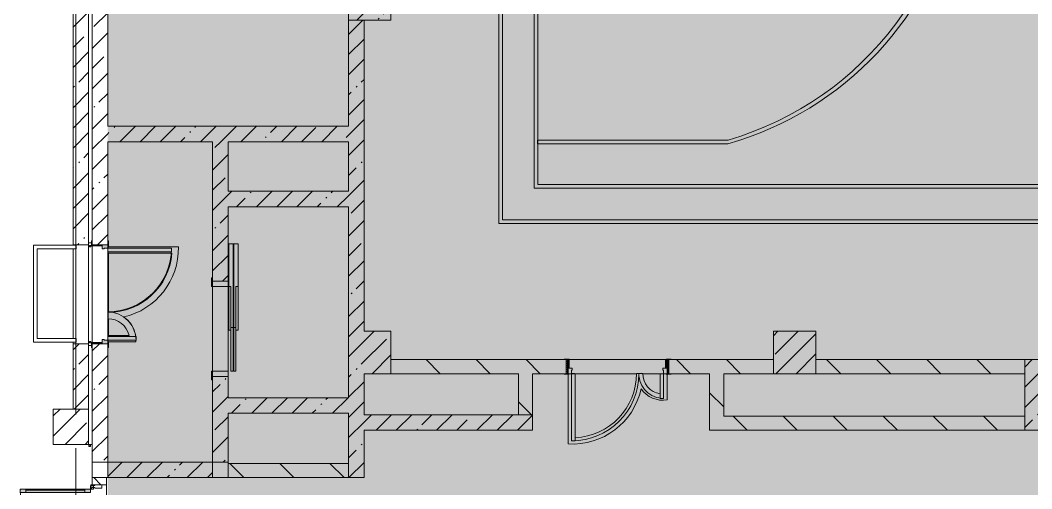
# Model space of a CAD drawing. Header units: millimetres. Extents: x 315 to 209858, y -8553 to 29000.
# Drawn here: x 112509 to 126795, y 10073 to 16700 of the extents above; entities that cross this region are included whole.
import ezdxf

# ---------------------------------------------------------------- set-up
doc = ezdxf.new("R2010")
doc.units = ezdxf.units.MM
doc.linetypes.add('Осевая', pattern=[3175, 635, -476.25, 1587.5, -476.25])
doc.layers.add('A-DETL-GENF-4', color=7, linetype='Continuous', lineweight=9, true_color=0xc0c0c0, transparency=0.4)
for name, color, linetype, lineweight, true_color in [('A-DETL-GENF-5', 7, 'Continuous', 5, 0xe2e2e2), ('A-DETL-GENF-6', 7, 'Continuous', 5, 0xaaaaaa), ('A-DOOR-2', 7, 'Continuous', 5, 0xaaaaaa), ('A-DOOR-3', 7, 'Continuous', 5, 0xe2e2e2), ('A-DOOR-4', 7, 'Continuous', 5, 0xb7b7b7), ('A-DOOR-FRAM-2', 7, 'Continuous', 5, 0xe2e2e2), ('A-DOOR-FRAM-3', 7, 'Continuous', 5, 0xaaaaaa), ('A-DOOR-FRAM-4', 7, 'Continuous', 5, 0xb7b7b7), ('A-FLOR-2', 7, 'Continuous', 5, 0xaaaaaa), ('A-FLOR-3', 7, 'Continuous', 5, 0xb7b7b7), ('A-WALL-3', 7, 'Continuous', 9, 0x737373), ('I-WALL-6', 7, 'Continuous', 5, 0x737373), ('S-COLS-3', 7, 'Continuous', 5, 0x737373)]:
    doc.layers.add(name, color=color, linetype=linetype, lineweight=lineweight, true_color=true_color)
for name, color, linetype, lineweight in [('A-GLAZ-CWMG-2', 7, 'Continuous', 5), ('A-WALL-2', 7, 'Continuous', 5), ('I-WALL-5', 7, 'Continuous', 5), ('S-COLS-2', 7, 'Continuous', 5), ('Оси', 7, 'Continuous', 9), ('Оси-2', 7, 'Осевая', 9)]:
    doc.layers.add(name, color=color, linetype=linetype, lineweight=lineweight)
pattern_1 = [(135, (74985, 0), (-353.5534, -353.5534), [])]
pattern_2 = [(45, (74985, 0), (-285.123, 285.123), []), (45, (75270.13, 0), (-285.123, 285.123), [504.031, -100.806, 16.764, -84.042])]

# ---------------------------------------------------------------- blocks, each defined once
blk = doc.blocks.new('BSC_Колонна _Прямоугольная - 600х600-V122-2_3_2_птичка')
at = {"layer": 'S-COLS-2'}
h = blk.add_hatch(dxfattribs=at)
h.set_pattern_fill('FP_131', color=256, style=0, pattern_type=2)
h.set_pattern_definition([(45, (-42460, -17000), (-285.123, 285.123), []), (45, (-42174.88, -17000), (-285.123, 285.123), [504.031, -100.806, 16.764, -84.042])])
h.paths.add_polyline_path([(-300, -300), (300, -300), (300, 300), (-300, 300)])
at = {"layer": 'S-COLS-3'}
for p, q in [((300, 300), (-300, 300)), ((-300, 300), (-300, -300)), ((300, -300), (300, 300)), ((-300, -300), (300, -300))]:
    blk.add_line(p, q, dxfattribs=at)
blk = doc.blocks.new('110_Дверь_СКБ_2Ст - Д-6_л__ ДОО_Дв_1450x2100h_Дверь из раздевальной в коридор-V110-2_3_2_птичка')
at = {"layer": 'A-DOOR-2'}
h = blk.add_hatch(dxfattribs=at)
h.set_pattern_fill('FP_25', color=256, style=0, pattern_type=2)
h.set_pattern_definition([(135, (1576.41, 164.685), (-14.14214, -14.14214), []), (225, (1576.41, 164.685), (14.14214, -14.14214), [])])
h.paths.add_polyline_path([(737.5, 100), (712.5, 100), (712.5, -100), (737.5, -100), (737.5, -22.9)])
at = {"layer": 'A-DOOR-3'}
for points in [[(662.5, 100), (662.5, 1050), (612.5, 1050), (612.5, 100)], [(-587.5, 100), (-587.5, 450), (-637.5, 450), (-637.5, 100)]]:
    blk.add_hatch(color=256, dxfattribs=at).paths.add_polyline_path(points)
h = blk.add_hatch(color=256, dxfattribs=at)
h.paths.add_polyline_path([(712.5, 100), (662.5, 100), (662.5, 50), (652.5, 50), (652.5, 20), (712.5, 20)])
h.paths.add_polyline_path([(-627.5, 20), (-627.5, 50), (-637.5, 50), (-637.5, 100), (-687.5, 100), (-687.5, 20)])
at = {"layer": 'A-DOOR-FRAM-2'}
for points in [[(-672.5, 100), (-672.5, 108), (-742.5, 108), (-742.5, 100)], [(-672.5, 20), (-687.5, 20), (-687.5, -100), (-672.5, -100), (-672.5, -22.9)], [(767.5, 100), (767.5, 108), (697.5, 108), (697.5, 100)], [(712.5, 20), (697.5, 20), (697.5, -100), (712.5, -100), (712.5, -22.9)], [(-672.5, -100), (-742.5, -100), (-742.5, -108), (-672.5, -108)], [(767.5, -108), (767.5, -100), (697.5, -100), (697.5, -108)]]:
    blk.add_hatch(color=256, dxfattribs=at).paths.add_polyline_path(points)
at = {"layer": 'A-DOOR-FRAM-3'}
h = blk.add_hatch(dxfattribs=at)
h.set_pattern_fill('FP_26', color=256, style=0, pattern_type=2)
h.set_pattern_definition([(45, (-546.384, 164.685), (-14.1421, 14.1421), []), (135, (-546.384, 164.685), (-14.1421, -14.1421), [])])
h.paths.add_polyline_path([(-687.5, -22.9), (-687.5, 100), (-712.5, 100), (-712.5, -100), (-687.5, -100)])
at = {"layer": 'A-DOOR-4'}
for p, q in [((662.5, 1050), (612.5, 1050)), ((612.5, 1050), (612.5, 100)), ((662.5, 100), (662.5, 1050)), ((-637.5, 450), (-637.5, 100)), ((-587.5, 450), (-637.5, 450)), ((-587.5, 100), (-587.5, 450)), ((-637.5, 100), (-587.5, 100)), ((612.5, 100), (662.5, 100))]:
    blk.add_line(p, q, dxfattribs=at)
for centre, radius, start, end in [((662.5, 100), 950, 90, 180), ((-637.5, 100), 350, 360, 90)]:
    blk.add_arc(centre, radius, start, end, dxfattribs=at)
at = {"layer": 'A-DOOR-FRAM-4'}
for p, q in [((-672.5, 108), (-742.5, 108)), ((-742.5, 108), (-742.5, 100)), ((-742.5, 100), (-672.5, 100)), ((-687.5, 100), (-712.5, 100)), ((-712.5, 100), (-712.5, -100)), ((-637.5, 100), (-687.5, 100)), ((-687.5, 100), (-687.5, 20)), ((-687.5, -100), (-687.5, 100)), ((-687.5, 20), (-627.5, 20)), ((-672.5, 20), (-687.5, 20)), ((-687.5, 20), (-687.5, -100)), ((-672.5, 100), (-672.5, 108)), ((-672.5, -100), (-672.5, 20)), ((-637.5, 50), (-637.5, 100)), ((-627.5, 50), (-637.5, 50)), ((-627.5, 20), (-627.5, 50)), ((662.5, 50), (652.5, 50)), ((652.5, 50), (652.5, 20)), ((652.5, 20), (712.5, 20)), ((662.5, 100), (662.5, 50)), ((712.5, 100), (662.5, 100)), ((767.5, 108), (697.5, 108)), ((697.5, 108), (697.5, 100)), ((697.5, 100), (767.5, 100)), ((712.5, 20), (697.5, 20)), ((697.5, 20), (697.5, -100)), ((712.5, 20), (712.5, 100)), ((737.5, 100), (712.5, 100)), ((712.5, 100), (712.5, -100)), ((712.5, -100), (712.5, 20)), ((737.5, -100), (737.5, 100)), ((767.5, 100), (767.5, 108)), ((-672.5, -100), (-742.5, -100)), ((-742.5, -100), (-742.5, -108)), ((-742.5, -108), (-672.5, -108)), ((-712.5, -100), (-687.5, -100)), ((-687.5, -100), (-672.5, -100)), ((-672.5, -108), (-672.5, -100)), ((697.5, -100), (712.5, -100)), ((767.5, -100), (697.5, -100)), ((697.5, -100), (697.5, -108)), ((697.5, -108), (767.5, -108)), ((712.5, -100), (737.5, -100)), ((767.5, -108), (767.5, -100))]:
    blk.add_line(p, q, dxfattribs=at)
blk = doc.blocks.new('110_Дверь_СКБ_2Ст - Д-2 1450x2100h_Лестничная клетка EIS60-31576737-2_3_2_птичка')
at = {"layer": 'A-DOOR-3'}
for points in [[(-587.5, 922.8), (-587.5, 1010), (-637.5, 1010), (-637.5, 110), (-587.5, 110)], [(662.5, 510), (612.5, 510), (612.5, 110), (662.5, 110)], [(712.5, 30), (697.5, 30), (697.5, -110), (712.5, -110)]]:
    blk.add_hatch(color=256, dxfattribs=at).paths.add_polyline_path(points)
h = blk.add_hatch(color=256, dxfattribs=at)
h.paths.add_polyline_path([(712.5, 30), (712.5, 110), (662.5, 110), (662.5, 60), (652.5, 60), (652.5, 30), (684.9, 30)])
h.paths.add_polyline_path([(-627.5, 30), (-627.5, 60), (-637.5, 60), (-637.5, 110), (-687.5, 110), (-687.5, 30)])
at = {"layer": 'A-DOOR-FRAM-2'}
for points in [[(-672.5, 110), (-672.5, 118), (-742.5, 118), (-742.5, 110)], [(-672.5, 30), (-687.5, 30), (-687.5, -110), (-672.5, -110)], [(767.5, 110), (767.5, 118), (697.5, 118), (697.5, 110)], [(-672.5, -110), (-742.5, -110), (-742.5, -118), (-672.5, -118)], [(767.5, -118), (767.5, -110), (697.5, -110), (697.5, -118)]]:
    blk.add_hatch(color=256, dxfattribs=at).paths.add_polyline_path(points)
at = {"layer": 'A-DOOR-4'}
for p, q in [((-637.5, 1010), (-637.5, 110)), ((-587.5, 1010), (-637.5, 1010)), ((-587.5, 110), (-587.5, 1010)), ((662.5, 510), (612.5, 510)), ((612.5, 510), (612.5, 110)), ((662.5, 110), (662.5, 510)), ((-637.5, 110), (-587.5, 110)), ((612.5, 110), (662.5, 110))]:
    blk.add_line(p, q, dxfattribs=at)
for centre, radius, start, end in [((-637.5, 110), 900, 0, 90), ((662.5, 110), 400, 90, 180)]:
    blk.add_arc(centre, radius, start, end, dxfattribs=at)
at = {"layer": 'A-DOOR-FRAM-3'}
for p, q in [((-687.5, 110), (-687.5, 30)), ((-687.5, 30), (-627.5, 30)), ((-672.5, 30), (-687.5, 30)), ((-687.5, 30), (-687.5, -110)), ((-672.5, -110), (-672.5, 30)), ((-637.5, 60), (-637.5, 110)), ((-627.5, 60), (-637.5, 60)), ((-627.5, 30), (-627.5, 60)), ((662.5, 60), (652.5, 60)), ((652.5, 60), (652.5, 30)), ((652.5, 30), (712.5, 30)), ((662.5, 110), (662.5, 60)), ((712.5, 30), (697.5, 30)), ((697.5, 30), (697.5, -110)), ((712.5, 30), (712.5, 110)), ((712.5, -110), (712.5, 30)), ((-672.5, -110), (-742.5, -110)), ((-742.5, -110), (-742.5, -118)), ((-742.5, -118), (-672.5, -118)), ((-687.5, -110), (-672.5, -110)), ((-672.5, -118), (-672.5, -110)), ((697.5, -110), (712.5, -110)), ((767.5, -110), (697.5, -110)), ((697.5, -110), (697.5, -118)), ((697.5, -118), (767.5, -118)), ((767.5, -118), (767.5, -110))]:
    blk.add_line(p, q, dxfattribs=at)
at = {"layer": 'A-DOOR-FRAM-4'}
for p, q in [((-672.5, 118), (-742.5, 118)), ((-742.5, 118), (-742.5, 110)), ((-742.5, 110), (-672.5, 110)), ((-637.5, 110), (-687.5, 110)), ((-672.5, 110), (-672.5, 118)), ((712.5, 110), (662.5, 110)), ((767.5, 118), (697.5, 118)), ((697.5, 118), (697.5, 110)), ((697.5, 110), (767.5, 110)), ((767.5, 110), (767.5, 118))]:
    blk.add_line(p, q, dxfattribs=at)
blk = doc.blocks.new('BSC_Колонна _Прямоугольная - 500х500-V211-2_3_2_птичка')
at = {"layer": 'S-COLS-2'}
h = blk.add_hatch(dxfattribs=at)
h.set_pattern_fill('FP_198', color=256, style=0, pattern_type=2)
h.set_pattern_definition([(45, (-38240, -10950), (-285.123, 285.123), []), (45, (-37954.88, -10950), (-285.123, 285.123), [504.031, -100.806, 16.764, -84.042])])
h.paths.add_polyline_path([(-250, -250), (250, -250), (250, 250), (-250, 250)])
for p, q in [((250, 250), (-250, 250)), ((-250, 250), (-250, -250)), ((250, -250), (250, 250)), ((-250, -250), (250, -250))]:
    blk.add_line(p, q, dxfattribs=at)
blk = doc.blocks.new('DOR_Дверь лифта - 1350х2050h-V216-2_3_2_птичка')
at = {"layer": 'A-DOOR-4'}
for p, q in [((-600, 125), (-720, 125)), ((-720, 125), (-720, 110)), ((-720, 110), (-600, 110)), ((-675, 110), (-675, -110)), ((-600, 110), (-675, 110)), ((-600, 110), (-600, 125)), ((600, 110), (-600, 110)), ((-600, 110), (-600, -110)), ((720, 125), (600, 125)), ((600, 125), (600, 110)), ((600, -110), (600, 110)), ((675, 110), (600, 110)), ((600, 110), (720, 110)), ((675, -110), (675, 110)), ((720, 110), (720, 125)), ((-675, -110), (-600, -110)), ((-600, -110), (600, -110)), ((-20, -120), (-20, -150)), ((600, -120), (-20, -120)), ((600, -110), (675, -110)), ((600, -150), (600, -120)), ((-600, -150), (-600, -180)), ((20, -150), (-600, -150)), ((-600, -180), (20, -180)), ((-600, -190), (-600, -220)), ((20, -190), (-600, -190)), ((-600, -220), (20, -220)), ((-20, -150), (600, -150)), ((-20, -220), (-20, -250)), ((600, -220), (-20, -220)), ((-20, -250), (600, -250)), ((20, -180), (20, -150)), ((20, -220), (20, -190)), ((600, -250), (600, -220))]:
    blk.add_line(p, q, dxfattribs=at)
at = {"layer": 'A-DOOR-FRAM-4'}
for p, q in [((600, -117), (600, -120)), ((1203, -117), (600, -117)), ((600, -120), (1200, -120)), ((1200, -120), (1200, -180)), ((1203, -183), (1203, -117)), ((1200, -180), (20, -180)), ((20, -180), (20, -183)), ((20, -183), (1203, -183)), ((1203, -187), (20, -187)), ((20, -187), (20, -190)), ((20, -190), (1200, -190)), ((600, -250), (600, -253)), ((1200, -250), (600, -250)), ((600, -253), (1203, -253)), ((1200, -190), (1200, -250)), ((1203, -253), (1203, -187))]:
    blk.add_line(p, q, dxfattribs=at)
blk = doc.blocks.new('Дверь_Витражная_остекление_ - ДВН_ДАО_Главный вход_1800 в свету 5-32258809-2_3_2_птичка')
at = {"layer": 'A-DETL-GENF-5'}
for points in [[(-947.5, -1012.5), (-947.5, -20), (-992.5, -20), (-992.5, -1012.5)], [(1042.5, -20), (997.5, -20), (997.5, -1012.5), (1042.5, -1012.5)]]:
    blk.add_hatch(color=256, dxfattribs=at).paths.add_polyline_path(points)
at = {"layer": 'A-DETL-GENF-6'}
for p, q in [((-947.5, -20), (-992.5, -20)), ((-992.5, -1012.5), (-992.5, -20)), ((-947.5, -20), (-992.5, -20)), ((-992.5, -20), (-992.5, -1012.5)), ((-992.5, -100), (-947.5, -100)), ((-982.5, -932.5), (-982.5, -100)), ((-947.5, -1012.5), (-947.5, -20)), ((-947.5, -1012.5), (-947.5, -20)), ((988.5, -932.5), (988.5, -100)), ((997.5, -1012.5), (997.5, -20)), ((997.5, -20), (997.5, -1012.5)), ((1042.5, -100), (997.5, -100)), ((1032.5, -932.5), (1032.5, -100)), ((1042.5, -1012.5), (1042.5, -20)), ((1042.5, -1012.5), (1042.5, -20)), ((-992.5, -932.5), (-947.5, -932.5)), ((1042.5, -932.5), (997.5, -932.5)), ((-992.5, -1012.5), (-947.5, -1012.5)), ((-992.5, -1012.5), (-947.5, -1012.5)), ((1042.5, -1012.5), (997.5, -1012.5)), ((997.5, -1012.5), (1042.5, -1012.5))]:
    blk.add_line(p, q, dxfattribs=at)
at = {"layer": 'A-DOOR-2'}
for p, q in [((-1042.5, 20), (-992.5, 20)), ((-1042.5, -20), (-1042.5, 20)), ((-992.5, 20), (-992.5, -20)), ((992.5, 20), (1042.5, 20)), ((992.5, -20), (992.5, 20)), ((1042.5, 20), (1042.5, -20)), ((-992.5, -20), (-1042.5, -20)), ((-992.5, -1012.5), (-992.5, -20)), ((992.5, -1012.5), (992.5, -20)), ((1042.5, -20), (992.5, -20))]:
    blk.add_line(p, q, dxfattribs=at)
for centre, start, end in [((992.5, -20), 209.21115, 212.8228), ((992.5, -20), 217.57984, 270), ((-992.5, -20), 270, 286.54233)]:
    blk.add_arc(centre, 992.5, start, end, dxfattribs=at)
blk = doc.blocks.new('Прямоугольный импост - Импост структурный с накладкой - 160мм Темный-31239248-2_3_2_птичка')
at = {"layer": 'A-GLAZ-CWMG-2'}
for p, q in [((0, 17), (-50, 17)), ((-50, 17), (-50, 0)), ((-50, 0), (-40, 0)), ((-40, 0), (-40, -40)), ((-10, -40), (-10, 0)), ((-10, 0), (0, 0)), ((0, 0), (0, 17)), ((-40, -40), (-50, -40)), ((-50, -40), (-50, -140)), ((-50, -140), (0, -140)), ((0, -40), (-10, -40)), ((0, -140), (0, -40))]:
    blk.add_line(p, q, dxfattribs=at)

msp = doc.modelspace()

# ---------------------------------------------------------------- hatches: boundary and pattern name
at = {"layer": 'A-DETL-GENF-4'}
msp.add_hatch(color=256, dxfattribs=at).paths.add_polyline_path([(150845, -280), (150845, 3300), (159845, 3300), (159845, 27350), (116895, 27350), (116895, 23778), (113745, 23778), (113745, -280), (149949.6, -280)])
at = {"layer": 'I-WALL-5'}
h = msp.add_hatch(dxfattribs=at)
h.set_pattern_fill('FP_113', color=256, style=0, pattern_type=2)
h.set_pattern_definition(pattern_2)
h.paths.add_polyline_path([(113255, 11200), (113475, 11200), (113475, 12125), (113255, 12125), (113255, 11560.9)])
h.paths.add_polyline_path([(113475, 13525), (113475, 21575), (113255, 21575), (113255, 13525)])
h.paths.add_polyline_path([(113255, 22975), (113475, 22975), (113475, 23400), (113255, 23395.4), (113255, 23004)])
h = msp.add_hatch(dxfattribs=at)
h.set_pattern_fill('FP_113', color=256, style=0, pattern_type=2)
h.set_pattern_definition(pattern_2)
h.paths.add_polyline_path([(113745, 10450), (113745, 12125), (113525, 12125), (113525, 10450)])
h.paths.add_polyline_path([(113745, 13525), (113745, 21575), (113525, 21575), (113525, 13525), (113695, 13525)])
h.paths.add_polyline_path([(113745, 22975), (113745, 23420.3), (113525, 23420.3), (113525, 22975), (113695, 22975)])
h = msp.add_hatch(dxfattribs=at)
h.set_pattern_fill('FP_113', color=256, style=0, pattern_type=2)
h.set_pattern_definition(pattern_2)
h.paths.add_polyline_path([(117365, 15200), (117365, 16700), (117145, 16700), (117145, 15200)])
h = msp.add_hatch(dxfattribs=at)
h.set_pattern_fill('FP_113', color=256, style=0, pattern_type=2)
h.set_pattern_definition(pattern_2)
h.paths.add_polyline_path([(117145, 14980), (117365, 14980), (117365, 15200), (113745, 15200), (113745, 14980), (116639.7, 14980)])
h = msp.add_hatch(dxfattribs=at)
h.set_pattern_fill('FP_113', color=256, style=0, pattern_type=2)
h.set_pattern_definition(pattern_2)
h.paths.add_polyline_path([(115445, 14280), (115445, 14980), (115225, 14980), (115225, 14280)])
h = msp.add_hatch(dxfattribs=at)
h.set_pattern_fill('FP_113', color=256, style=0, pattern_type=2)
h.set_pattern_definition(pattern_2)
h.paths.add_polyline_path([(117365, 10230), (117365, 11700), (117145, 11700), (117145, 10230)])
h.paths.add_polyline_path([(117365, 12300), (117365, 14980), (117145, 14980), (117145, 12300)])
h = msp.add_hatch(dxfattribs=at)
h.set_pattern_fill('FP_113', color=256, style=0, pattern_type=2)
h.set_pattern_definition(pattern_2)
h.paths.add_polyline_path([(115445, 10450), (115445, 11660), (115225, 11660), (115225, 10450)])
h.paths.add_polyline_path([(115225, 13010), (115445, 13010), (115445, 14280), (115225, 14280), (115225, 13336)])
h = msp.add_hatch(dxfattribs=at)
h.set_pattern_fill('FP_113', color=256, style=0, pattern_type=2)
h.set_pattern_definition(pattern_2)
h.paths.add_polyline_path([(117145, 14060), (117145, 14280), (115445, 14280), (115445, 14060), (116639.7, 14060)])
h = msp.add_hatch(dxfattribs=at)
h.set_pattern_fill('FP_116', color=256, style=0, pattern_type=2)
h.set_pattern_definition(pattern_1)
h.paths.add_polyline_path([(126008.1, 11700), (126695, 11700), (126695, 11900), (123745, 11900), (123745, 11700), (124967.2, 11700)])
h.paths.add_polyline_path([(117745, 11700), (120220.7, 11700), (120220.7, 11900), (117745, 11900)])
h.paths.add_polyline_path([(123145, 11700), (123145, 11900), (121670.7, 11900), (121670.7, 11700), (122885.3, 11700)])
h = msp.add_hatch(dxfattribs=at)
h.set_pattern_fill('FP_113', color=256, style=0, pattern_type=2)
h.set_pattern_definition(pattern_2)
h.paths.add_polyline_path([(126695, 10900), (126895, 10900), (126895, 11900), (126695, 11900), (126695, 11100)])
h = msp.add_hatch(dxfattribs=at)
h.set_pattern_fill('FP_116', color=256, style=0, pattern_type=2)
h.set_pattern_definition(pattern_1)
h.paths.add_polyline_path([(119745.7, 11120), (119745.7, 11700), (119545.7, 11700), (119545.7, 11120)])
h = msp.add_hatch(dxfattribs=at)
h.set_pattern_fill('FP_116', color=256, style=0, pattern_type=2)
h.set_pattern_definition(pattern_1)
h.paths.add_polyline_path([(122445.7, 11100), (122445.7, 11700), (122245.7, 11700), (122245.7, 11100)])
h = msp.add_hatch(dxfattribs=at)
h.set_pattern_fill('FP_113', color=256, style=0, pattern_type=2)
h.set_pattern_definition(pattern_2)
h.paths.add_polyline_path([(117145, 11140), (117145, 11360), (115445, 11360), (115445, 11140), (116639.7, 11140)])
h = msp.add_hatch(dxfattribs=at)
h.set_pattern_fill('FP_113', color=256, style=0, pattern_type=2)
h.set_pattern_definition(pattern_2)
h.paths.add_polyline_path([(117365, 10900), (119745.7, 10900), (119745.7, 11120), (117365, 11120)])
h = msp.add_hatch(dxfattribs=at)
h.set_pattern_fill('FP_116', color=256, style=0, pattern_type=2)
h.set_pattern_definition(pattern_1)
h.paths.add_polyline_path([(132515, 10900), (132515, 11100), (132295, 11100), (132295, 10900)])
h.paths.add_polyline_path([(129130.9, 10900), (130485, 10900), (130485, 11100), (126895, 11100), (126895, 10900), (127049, 10900)])
h.paths.add_polyline_path([(131385, 10900), (131595, 10900), (131595, 11100), (131385, 11100), (131385, 10969.1)])
h.paths.add_polyline_path([(136145, 10900), (136145, 11100), (134325, 11100), (134325, 10900), (135376.5, 10900)])
h.paths.add_polyline_path([(133215, 10900), (133425, 10900), (133425, 11100), (133215, 11100), (133215, 10969.1)])
h.paths.add_polyline_path([(122885.3, 10900), (126695, 10900), (126695, 11100), (122245.7, 11100), (122245.7, 10900)])
h = msp.add_hatch(dxfattribs=at)
h.set_pattern_fill('FP_113', color=256, style=0, pattern_type=2)
h.set_pattern_definition(pattern_2)
h.paths.add_polyline_path([(114557.8, 10230), (115225, 10230), (115225, 10450), (113745, 10450), (113745, 10230), (114037.3, 10230)])
h = msp.add_hatch(dxfattribs=at)
h.set_pattern_fill('FP_116', color=256, style=0, pattern_type=2)
h.set_pattern_definition(pattern_1)
h.paths.add_polyline_path([(117145, 10230), (117145, 10430), (115445, 10430), (115445, 10230), (116639.7, 10230)])
h = msp.add_hatch(dxfattribs=at)
h.set_pattern_fill('FP_116', color=256, style=0, pattern_type=2)
h.set_pattern_definition(pattern_1)
h.paths.add_polyline_path([(113525, 7900), (113725, 7900), (113725, 8000), (113525, 8000)])
h.paths.add_polyline_path([(113725, 10130), (113725, 10230), (113525, 10230), (113525, 10130)])
at = {"layer": 'S-COLS-2'}
h = msp.add_hatch(dxfattribs=at)
h.set_pattern_fill('FP_113', color=256, style=0, pattern_type=2)
h.set_pattern_definition(pattern_2)
h.paths.add_polyline_path([(117145, 11700), (117745, 11700), (117745, 12300), (117145, 12300)])
h = msp.add_hatch(dxfattribs=at)
h.set_pattern_fill('FP_113', color=256, style=0, pattern_type=2)
h.set_pattern_definition(pattern_2)
h.paths.add_polyline_path([(123145, 11700), (123745, 11700), (123745, 12300), (123145, 12300), (123145, 11900)])

# ---------------------------------------------------------------- linework, layer by layer
at = {"layer": 'A-FLOR-2'}
for p, q in [((113298.2, 13518), (112698.2, 13518)), ((112698.2, 13518), (112698.2, 12148.2)), ((112748.2, 12198.2), (112748.2, 13468)), ((112748.2, 13468), (113298.2, 13468)), ((113298.2, 13468), (113298.2, 13518)), ((113516.9, 13550), (113475, 13550)), ((112698.2, 12148.2), (113298.2, 12148.2)), ((113298.2, 12198.2), (112748.2, 12198.2)), ((113298.2, 12148.2), (113298.2, 12198.2)), ((113475, 12100), (113516.9, 12100)), ((113525, 10700), (113475, 10700)), ((113525, 10230), (113525, 10450)), ((113745, 10230), (113725, 10230)), ((113525, 10120), (113525, 10130)), ((113525, 10130), (113525, 10120))]:
    msp.add_line(p, q, dxfattribs=at)
at = {"layer": 'A-FLOR-3'}
for p, q in [((119268.6, 24981.3), (119268.6, 13824.4)), ((119318.6, 13874.4), (119318.6, 24931.3)), ((119768.6, 24481.3), (119768.6, 14324.4)), ((119818.6, 14374.4), (119818.6, 24431.3)), ((122504.7, 15002.8), (119815, 15002.8)), ((119815, 15002.8), (119815, 14952.8)), ((119815, 14952.8), (122504.7, 14952.8)), ((119768.6, 14324.4), (139125, 14324.4)), ((129421.8, 14374.4), (119818.6, 14374.4)), ((139575, 13874.4), (119318.6, 13874.4)), ((119268.6, 13824.4), (139625, 13824.4)), ((114743.2, 13493.1), (113748.4, 13493.1)), ((113748.4, 13493.1), (113748.4, 13475)), ((113755, 13492.5), (113755, 13550)), ((113748.4, 13425), (113748.4, 13403.1)), ((113748.4, 13403.1), (114650.7, 13403.1)), ((113755, 12568.5), (113755, 13403.1)), ((113748.4, 12568.1), (113748.4, 12478.1)), ((113755, 12242), (113755, 12477.5)), ((114045.5, 12242), (113748.4, 12242)), ((113748.4, 12242), (113748.4, 12225)), ((113748.4, 12175), (113748.4, 12152)), ((113748.4, 12152), (114142.8, 12152)), ((113755, 12100), (113755, 12152)), ((121620.7, 11780), (121620.7, 11889.6)), ((121620.7, 11889.6), (121630.7, 11889.6)), ((120245.7, 11692), (120245.7, 10706.8)), ((120335.7, 11703), (120295.7, 11703)), ((121300.7, 11703), (121210.7, 11703)), ((121645.7, 11329.8), (121645.7, 11692)), ((115445, 10230), (115225, 10230))]:
    msp.add_line(p, q, dxfattribs=at)
for centre, radius, start, end in [((121220.5, 19382.8), 4564.4, 286.34112, 73.65888), ((121250, 19382.8), 4604.2, 285.81331, 348.1026), ((113748.4, 13473.1), 995, 282.67054, 1.1511), ((113748.4, 13473.1), 905, 270, 355.56313), ((113748.4, 12173.1), 305, 13.0427, 90), ((113748.4, 12173.1), 395, 7.55422, 56.45952), ((113748.4, 12173.1), 395, 356.92799, 0.27403), ((120305.7, 11700), 905, 272.53584, 0.18993), ((121585.7, 11700), 285, 179.39688, 261.89794), ((120305.7, 11700), 995, 266.54288, 347.60213), ((121585.7, 11700), 375, 214.72707, 279.2069)]:
    msp.add_arc(centre, radius, start, end, dxfattribs=at)
at = {"layer": 'A-WALL-2'}
for p, q in [((113505, 13515), (113485, 13515)), ((113485, 13515), (113485, 13495)), ((113485, 13495), (113505, 13495)), ((113505, 13495), (113505, 13515)), ((113485, 12155), (113485, 12135)), ((113505, 12155), (113485, 12155)), ((113505, 12135), (113505, 12155)), ((113485, 12135), (113505, 12135)), ((113479.5, 10689), (113479.5, 10669)), ((113499.5, 10689), (113479.5, 10689)), ((113479.5, 10669), (113499.5, 10669)), ((113499.5, 10669), (113499.5, 10689))]:
    msp.add_line(p, q, dxfattribs=at)
at = {"layer": 'A-WALL-3'}
for p, q in [((119545.7, 11120), (119745.7, 11120)), ((126695, 11100), (126695, 10900)), ((117145, 10230), (117145, 10430))]:
    msp.add_line(p, q, dxfattribs=at)
at = {"layer": 'I-WALL-5'}
for p, q in [((113255, 21584.5), (113255, 13518)), ((113475, 11200), (113475, 21584.5)), ((113525, 21520), (113525, 13580)), ((113255, 13525), (113475, 13525)), ((113255, 12198.2), (113255, 13468)), ((113525, 12140), (113525, 13510)), ((113255, 12148.2), (113255, 11200)), ((113475, 12125), (113255, 12125)), ((113525, 12070), (113525, 10450)), ((113525, 10450), (113745, 10450)), ((113725, 10230), (113525, 10230)), ((113525, 10230), (113525, 10130)), ((113725, 10230), (113725, 7900)), ((113525, 10130), (113725, 10130))]:
    msp.add_line(p, q, dxfattribs=at)
at = {"layer": 'I-WALL-6'}
for p, q in [((113745, 15200), (113745, 21520)), ((117145, 16700), (117145, 15200)), ((117365, 12300), (117365, 16700)), ((117145, 15200), (113745, 15200)), ((113745, 13580), (113745, 14980)), ((113745, 14980), (115225, 14980)), ((115225, 14980), (115225, 13010)), ((115445, 14980), (117145, 14980)), ((115445, 14280), (115445, 14980)), ((117145, 14980), (117145, 14280)), ((117145, 14280), (115445, 14280)), ((115445, 13010), (115445, 14060)), ((115445, 14060), (117145, 14060)), ((117145, 14060), (117145, 12300)), ((113745, 13425), (113745, 12225)), ((115225, 13010), (115445, 13010)), ((113745, 12070), (113745, 10230)), ((120190.7, 11900), (117745, 11900)), ((117745, 11900), (117745, 11700)), ((120260.7, 11900), (121630.7, 11900)), ((123145, 11900), (121700.7, 11900)), ((123145, 11700), (123145, 11900)), ((129145, 11900), (123745, 11900)), ((123745, 11900), (123745, 11700)), ((126695, 11900), (126695, 11100)), ((115225, 11660), (115225, 10230)), ((115445, 11660), (115225, 11660)), ((115445, 11360), (115445, 11660)), ((117145, 11700), (117145, 11360)), ((117365, 11120), (117365, 11700)), ((117745, 11700), (119545.7, 11700)), ((119545.7, 11700), (119545.7, 11120)), ((119745.7, 11700), (120190.7, 11700)), ((119745.7, 10900), (119745.7, 11700)), ((121210.6, 11700), (120345.7, 11700)), ((121545.7, 11700), (121301, 11700)), ((121700.7, 11700), (122245.7, 11700)), ((122245.7, 11700), (122245.7, 10900)), ((122445.7, 11700), (123145, 11700)), ((122445.7, 11100), (122445.7, 11700)), ((123745, 11700), (126695, 11700)), ((117145, 11360), (115445, 11360)), ((115445, 10230), (115445, 11140)), ((115445, 11140), (117145, 11140)), ((117145, 11140), (117145, 10430)), ((119545.7, 11120), (117365, 11120)), ((126695, 11100), (122445.7, 11100)), ((117365, 10900), (119745.7, 10900)), ((117365, 10230), (117365, 10900)), ((122245.7, 10900), (130685, 10900)), ((115445, 10450), (113745, 10450)), ((117145, 10430), (115445, 10430)), ((113745, 10230), (115225, 10230)), ((115225, 10230), (117365, 10230))]:
    msp.add_line(p, q, dxfattribs=at)
at = {"layer": 'S-COLS-3'}
for p, q in [((117145, 12300), (117145, 11700)), ((117745, 12300), (117365, 12300)), ((117745, 11700), (117745, 12300)), ((123745, 12300), (123145, 12300)), ((123145, 12300), (123145, 11900)), ((123745, 11900), (123745, 12300)), ((123145, 11900), (123145, 11700)), ((123745, 11700), (123745, 11900)), ((117365, 11700), (117745, 11700)), ((123145, 11700), (123745, 11700))]:
    msp.add_line(p, q, dxfattribs=at)
at = {"layer": 'Оси'}
msp.add_line((113295, 11277.7), (113295, 23777.7), dxfattribs=at)
at = {"layer": 'Оси-2'}
msp.add_line((113295, 7947.2), (113295, 11277.7), dxfattribs=at)

# ---------------------------------------------------------------- block references
at = {"layer": 'A-DOOR-2', "rotation": 269.9999999999999}
msp.add_blockref('Дверь_Витражная_остекление_ - ДВН_ДАО_Главный вход_1800 в свету 5-32258809-2_3_2_птичка', (113521, 9072.5), dxfattribs=at)
at = {"layer": 'A-DOOR-4'}
for name, p, rotation in [('110_Дверь_СКБ_2Ст - Д-2 1450x2100h_Лестничная клетка EIS60-31576737-2_3_2_птичка', (113635, 12837.5), 269.9999999999999), ('DOR_Дверь лифта - 1350х2050h-V216-2_3_2_птичка', (115335, 12335), 90), ('110_Дверь_СКБ_2Ст - Д-6_л__ ДОО_Дв_1450x2100h_Дверь из раздевальной в коридор-V110-2_3_2_птичка', (120958.2, 11800), 180)]:
    msp.add_blockref(name, p, dxfattribs=dict(at, rotation=rotation))
at = {"layer": 'A-GLAZ-CWMG-2', "rotation": 89.99999999999993}
msp.add_blockref('Прямоугольный импост - Импост структурный с накладкой - 160мм Темный-31239248-2_3_2_птичка', (113521, 10130), dxfattribs=at)
at = {"layer": 'S-COLS-2'}
msp.add_blockref('BSC_Колонна _Прямоугольная - 500х500-V211-2_3_2_птичка', (113225, 10950), dxfattribs=at)
at = {"layer": 'S-COLS-3'}
msp.add_blockref('BSC_Колонна _Прямоугольная - 600х600-V122-2_3_2_птичка', (117445, 17000), dxfattribs=at)

doc.saveas('drawing.dxf')
